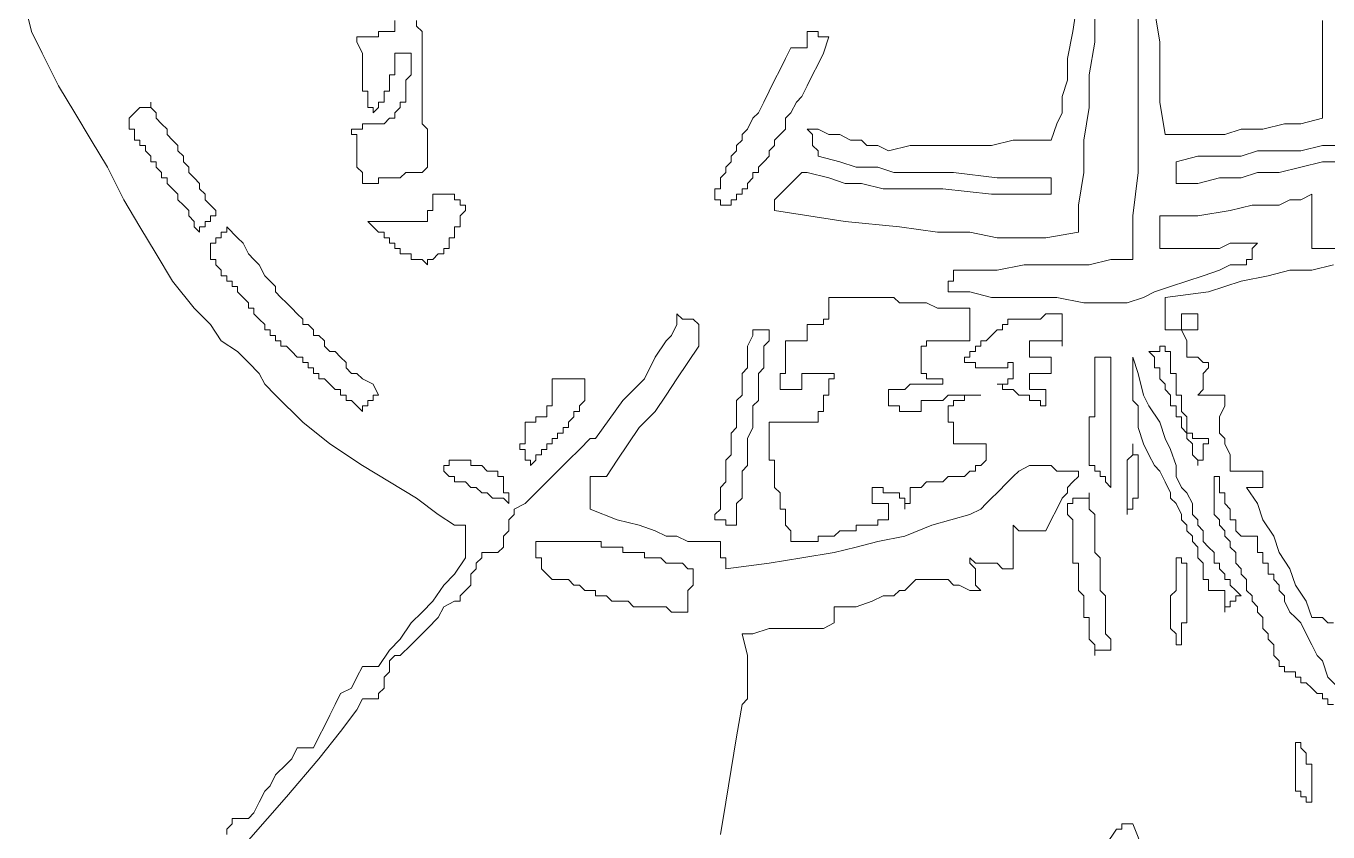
# Model space of a CAD drawing. Header units: millimetres. Extents: x 351279 to 387190, y -1289537 to -1277077.
# Drawn here: x 384751.4 to 384831.3, y -1285812.7 to -1285763.3 of the extents above; entities that cross this region are included whole.
import ezdxf

# ---------------------------------------------------------------- set-up
doc = ezdxf.new("R2010")
doc.units = ezdxf.units.MM
doc.header["$LTSCALE"] = 20
doc.layers.add('细实线', color=97, linetype='Continuous', lineweight=13)

# ---------------------------------------------------------------- blocks, each defined once
blk = doc.blocks.new('A$C263D1E79')
at = {"color": 5}
for points in [[(4.6905, 10.4123), (4.7238, 10.4123), (4.757, 10.4455), (4.7903, 10.4455), (4.8236, 10.4455), (4.8568, 10.5453), (4.9234, 10.6451), (4.9566, 10.7449), (5.0232, 10.8447), (5.0564, 10.9445), (5.123, 11.0443), (5.1562, 11.1441), (5.2228, 11.2439), (5.1895, 11.2439), (5.1562, 11.2439), (5.123, 11.2439), (5.123, 11.2772), (5.123, 11.3104), (5.123, 11.3437), (5.1562, 11.3437), (5.1895, 11.3437), (5.2228, 11.3437), (5.256, 11.3437), (5.2893, 11.3437), (5.3226, 11.3437), (5.3226, 11.4435), (5.3558, 11.51), (5.3558, 11.5433), (5.3891, 11.5766), (5.3891, 11.6431), (5.3891, 11.6764), (5.3558, 11.7429), (5.3558, 11.8094), (5.3891, 11.8094), (5.4224, 11.8094), (5.4556, 11.8094), (5.4889, 11.8094), (5.5222, 11.8094), (5.4889, 11.8427), (5.4889, 11.876), (5.4889, 11.9092), (5.4889, 11.9425), (5.4556, 11.9758), (5.4556, 12.009), (5.4889, 12.009), (5.5222, 12.0423), (5.5554, 12.0423), (5.5887, 12.0423), (5.5887, 12.0756), (5.5887, 12.1088), (5.5887, 12.1421), (5.6219, 12.2086), (5.5887, 12.2086), (5.5554, 12.2086), (5.5222, 12.2086), (5.5222, 12.2419), (5.5222, 12.2751), (5.5222, 12.3084), (5.5554, 12.3084), (5.5887, 12.3084), (5.6219, 12.3084), (5.6219, 12.2751), (5.6219, 12.2419), (5.6219, 12.2086), (5.6552, 12.2086), (5.6885, 12.2086), (5.7217, 12.2086), (5.7217, 12.2419), (5.7217, 12.2751), (5.7217, 12.3084), (5.7217, 12.3417), (5.7217, 12.3749), (5.7217, 12.4082), (5.4556, 12.4415), (5.256, 12.508), (5.0897, 12.5413), (4.9566, 12.5745), (4.8236, 12.5745), (4.6905, 12.6078)], [(4.6572, 12.7076), (4.8236, 12.7076), (4.8236, 12.7409), (4.8236, 12.7741), (4.8236, 12.8074), (4.8236, 12.8739), (4.8236, 12.9072), (4.8236, 12.9405), (4.8236, 13.007), (4.8236, 13.0403), (4.8901, 13.007), (4.9566, 13.007), (5.0232, 12.9737), (5.0897, 12.9737), (5.1895, 12.9737), (5.3226, 12.9405), (5.5222, 12.9072), (5.755, 12.9072), (5.755, 12.8739), (5.755, 12.8407), (5.755, 12.8074), (5.755, 12.7741), (5.755, 12.7409), (5.755, 12.7076), (5.6885, 12.7076), (5.6219, 12.7076), (5.5554, 12.7076), (5.4556, 12.7076), (5.3891, 12.7076), (5.3226, 12.7409), (5.256, 12.7409), (5.1562, 12.7409), (5.1895, 12.7076), (5.1895, 12.6743), (5.1895, 12.6411), (5.2228, 12.6411), (5.2228, 12.6078), (5.3226, 12.6078), (5.3891, 12.5745), (5.4889, 12.5413), (5.5887, 12.508), (5.6885, 12.4747), (5.7883, 12.4415), (5.8548, 12.4082), (5.9546, 12.3749), (6.0877, 12.3749), (6.2207, 12.3749), (6.3871, 12.4082), (6.5201, 12.4082), (6.6532, 12.4082), (6.7863, 12.4082), (6.9193, 12.4415), (7.0524, 12.4415), (7.0524, 12.4747), (7.0524, 12.508), (7.0191, 12.508), (7.0191, 12.5413), (7.0191, 12.5745), (6.8861, 12.5745), (6.753, 12.5745), (6.5867, 12.6078), (6.4536, 12.6078), (6.3205, 12.6078), (6.1875, 12.6078), (6.0544, 12.6411), (5.9213, 12.6411), (5.9213, 12.9072), (5.8881, 13.1733), (5.8881, 13.4395), (5.8881, 13.7056), (5.8881, 13.9384), (5.8881, 14.2046)], [(6.1542, 14.138), (6.1542, 13.9717), (6.1875, 13.7721), (6.1875, 13.5725), (6.2207, 13.3729), (6.2207, 13.1733), (6.254, 12.9737), (6.254, 12.8074), (6.4536, 12.7741), (6.5867, 12.7741), (6.753, 12.7741), (6.9193, 12.8074), (7.1189, 12.8074), (7.3518, 12.8407), (7.6844, 12.8739), (8.1169, 12.9405), (8.1169, 12.9737), (8.1169, 13.007), (8.0836, 13.0403), (8.0504, 13.0735), (8.0171, 13.1068), (7.9838, 13.1401), (7.9506, 13.1733), (7.9173, 13.1733), (7.7842, 13.1401), (7.6844, 13.1068), (7.5846, 13.1068), (7.4516, 13.0735), (7.2852, 13.0735), (7.0857, 13.0735), (6.7863, 13.0403), (6.4203, 13.0403), (6.4203, 13.0735), (6.4203, 13.1068), (6.4203, 13.1401), (6.753, 13.1401), (7.0191, 13.1733), (7.2187, 13.1733), (7.385, 13.1733), (7.4848, 13.2066), (7.6179, 13.2066), (7.7177, 13.2399), (7.8508, 13.2731), (7.8508, 13.3064), (7.884, 13.3397), (7.884, 13.3729), (7.884, 13.4062), (7.9173, 13.4395), (7.8508, 13.4395), (7.7842, 13.4062), (7.7177, 13.4062), (7.6512, 13.3729), (7.5846, 13.3729), (7.5514, 13.3397), (7.4848, 13.3397), (7.4183, 13.3064), (7.2852, 13.3397), (7.1522, 13.3397), (7.0524, 13.3397), (6.9193, 13.3397), (6.7863, 13.3397), (6.6532, 13.3729), (6.5534, 13.3729), (6.4203, 13.3729), (6.3871, 13.4727), (6.3538, 13.5393), (6.3538, 13.6391), (6.3205, 13.7389), (6.3205, 13.8719), (6.2873, 14.0382), (6.254, 14.2711)], [(5.7883, 14.1713), (5.755, 13.9717), (5.755, 13.8054), (5.755, 13.6058), (5.7217, 13.4062), (5.6219, 13.4062), (5.4889, 13.4062), (5.3558, 13.4062), (5.256, 13.4395), (5.123, 13.4395), (4.9899, 13.4727), (4.8901, 13.4727), (4.757, 13.506), (4.757, 13.7056), (4.757, 13.9052), (4.757, 14.1048)], [(4.624, 13.3397), (4.757, 13.3397), (4.8901, 13.3064), (5.0232, 13.3064), (5.1562, 13.3064), (5.256, 13.2731), (5.3891, 13.2731), (5.5222, 13.2731), (5.6552, 13.2399), (5.6552, 13.2066), (5.6552, 13.1733), (5.6552, 13.1401), (5.6552, 13.1068), (5.5222, 13.1068), (5.3891, 13.1401), (5.256, 13.1401), (5.1562, 13.1733), (5.0232, 13.1733), (4.8901, 13.2066), (4.757, 13.2399), (4.624, 13.2399)], [(12.7076, 14.1713), (12.6743, 14.0382), (12.6078, 13.9052), (12.508, 13.7056), (12.4082, 13.5393), (12.3084, 13.3729), (12.2086, 13.2066), (12.1088, 13.007), (12.009, 12.8407), (11.9092, 12.6743), (11.8094, 12.508), (11.6764, 12.3417), (11.5766, 12.2419), (11.51, 12.1421), (11.4102, 12.0756), (11.3437, 12.009), (11.2772, 11.9425), (11.2439, 11.876), (11.1774, 11.8094), (11.011, 11.6431), (10.8447, 11.51), (10.6451, 11.377), (10.4788, 11.2772), (10.3125, 11.1774), (10.1794, 11.0776), (10.0796, 11.011), (10.0131, 11.011), (10.0131, 10.9778), (10.0131, 10.9445), (10.0131, 10.9112), (10.0131, 10.878), (10.0131, 10.8447), (10.0131, 10.8114), (10.0796, 10.7116), (10.1461, 10.6451), (10.2127, 10.5453), (10.2792, 10.4788), (10.3457, 10.4123), (10.4123, 10.3125), (10.4788, 10.2459), (10.5453, 10.1461), (10.5786, 10.1461), (10.6118, 10.1461), (10.6451, 10.1461), (10.6784, 10.0796), (10.7116, 10.0131), (10.7782, 9.9798), (10.8114, 9.9133), (10.8447, 9.8467), (10.878, 9.7802), (10.9112, 9.7137), (10.9445, 9.6471), (10.9778, 9.6471), (11.011, 9.6471), (11.0443, 9.6471), (11.0776, 9.5806), (11.1108, 9.5473), (11.1774, 9.4808), (11.2106, 9.4143), (11.2439, 9.381), (11.2772, 9.3145), (11.3104, 9.2479), (11.3437, 9.2147), (11.377, 9.2147), (11.4102, 9.2147), (11.4435, 9.2147), (11.4435, 9.1814), (11.4768, 9.1481), (11.4768, 9.1149)], [(11.3437, 9.0816), (11.1108, 9.3477), (10.9112, 9.5806), (10.7782, 9.7469), (10.6784, 9.88), (10.6451, 9.9465), (10.6118, 9.9465), (10.5786, 9.9465), (10.5453, 9.9465), (10.5453, 9.9798), (10.512, 10.0131), (10.512, 10.0463), (10.512, 10.0796), (10.4788, 10.1129), (10.4788, 10.1461), (10.4788, 10.1794), (10.4455, 10.2127), (10.4123, 10.2127), (10.3457, 10.2792), (10.2792, 10.3457), (10.2459, 10.379), (10.1794, 10.4455), (10.1461, 10.512), (10.0796, 10.5453), (10.0463, 10.5453), (10.0463, 10.5786), (10.0131, 10.6118), (9.9798, 10.6451), (9.9798, 10.7116), (9.9465, 10.7449), (9.9465, 10.7782), (9.9133, 10.8114), (9.9133, 10.8447), (9.88, 10.8447), (9.8467, 10.8447), (9.8135, 10.8447), (9.7802, 10.878), (9.7802, 10.9112), (9.7802, 10.9445), (9.7469, 10.9778), (9.7469, 11.011), (9.7469, 11.0443), (9.7137, 11.0776), (9.7137, 11.1108), (9.6471, 11.1441), (9.5806, 11.2106), (9.5141, 11.2772), (9.4475, 11.3437), (9.381, 11.4102), (9.3145, 11.4768), (9.2479, 11.5433), (9.2147, 11.5433), (9.0483, 11.7762), (8.9153, 11.9092), (8.8487, 12.0423), (8.7822, 12.1421), (8.749, 12.1753), (8.7157, 12.2419), (8.7157, 12.2751), (8.7157, 12.3084), (8.6824, 12.2751), (8.6492, 12.2751), (8.6159, 12.2751), (8.5826, 12.2419), (8.5826, 12.2086), (8.5826, 12.1753), (8.5826, 12.1421), (8.5826, 12.1088), (8.6492, 12.009), (8.7157, 11.9092), (8.7822, 11.8094), (8.8487, 11.7096), (8.9485, 11.6098), (9.0151, 11.51), (9.0816, 11.4102), (9.1481, 11.3104), (9.1814, 11.3104), (9.2147, 11.3104), (9.2479, 11.3104), (9.2479, 11.2772), (9.2479, 11.2439), (9.2479, 11.2106), (9.2479, 11.1774), (9.2479, 11.1441), (9.2479, 11.1108), (9.0816, 11.0443), (8.9485, 11.011), (8.8487, 10.9778), (8.7822, 10.9445), (8.7157, 10.9445), (8.6492, 10.9112), (8.5494, 10.9112), (8.4496, 10.9112), (8.4496, 10.878), (8.4496, 10.8447), (8.4496, 10.8114), (8.4163, 10.8114), (8.4163, 10.7782), (8.4163, 10.7449), (8.1502, 10.7782), (7.9506, 10.8114), (7.751, 10.8447), (7.6179, 10.878), (7.4848, 10.9112), (7.3185, 10.9445), (7.1522, 11.011), (6.9193, 11.0776), (6.8528, 11.1108), (6.8195, 11.1441), (6.7863, 11.1774), (6.753, 11.2106), (6.6865, 11.2772), (6.6532, 11.3104), (6.6199, 11.3437), (6.5534, 11.377), (6.5201, 11.377), (6.4869, 11.377), (6.4536, 11.377), (6.4203, 11.377), (6.3871, 11.3437), (6.3205, 11.3437), (6.2873, 11.3437), (6.254, 11.3437), (6.254, 11.3104), (6.2873, 11.2772), (6.3205, 11.2439), (6.3205, 11.2106), (6.3538, 11.1774), (6.3871, 11.1108), (6.4203, 11.0443), (6.4536, 10.9778), (6.4869, 10.9778), (6.5201, 10.9778), (6.5534, 10.9778), (6.5867, 10.9778), (6.6199, 10.9778), (6.6532, 11.011), (6.6532, 10.9778), (6.6532, 10.9445), (6.6532, 10.9112), (6.6532, 10.878), (6.6532, 10.8447), (6.6532, 10.8114), (6.6532, 10.7782), (6.6532, 10.7449), (6.6865, 10.7449), (6.7197, 10.7449), (6.753, 10.7782), (6.7863, 10.7782), (6.8195, 10.7782), (6.8528, 10.7782), (6.8861, 10.7782), (6.9193, 10.8114), (6.9193, 10.7782), (6.8861, 10.7449), (6.8861, 10.7116), (6.8861, 10.6784), (6.8861, 10.6451), (6.8528, 10.6118), (6.9193, 10.6118), (6.9859, 10.6451), (7.0191, 10.6451), (7.0524, 10.6784), (7.0857, 10.6784), (7.1522, 10.6784), (7.1854, 10.6784), (7.252, 10.6784), (7.2852, 10.6451), (7.3185, 10.6118), (7.3518, 10.6118), (7.385, 10.5786), (7.4516, 10.5786), (7.5181, 10.5453), (7.6179, 10.512), (7.751, 10.512), (7.751, 10.4788), (7.751, 10.4455), (7.751, 10.4123), (7.8175, 10.379), (7.884, 10.379), (7.9506, 10.379), (8.0171, 10.379), (8.0836, 10.379), (8.1502, 10.379), (8.25, 10.3457), (8.3165, 10.3457), (8.2832, 10.2127), (8.2832, 10.1129), (8.2832, 10.0463), (8.2832, 9.9798), (8.2832, 9.9465), (8.3165, 9.9133), (8.3498, 9.7137), (8.383, 9.5141), (8.4163, 9.3145), (8.4496, 9.1149)], [(6.0877, 9.0483), (6.0211, 9.1481), (5.9879, 9.1481), (5.9879, 9.1814), (5.9546, 9.1814), (5.9213, 9.1814), (5.7217, 8.6824)], [(10.5453, 13.1068), (10.5453, 13.1401), (10.512, 13.1401), (10.4788, 13.1401), (10.4455, 13.1401), (10.4123, 13.1401), (10.379, 13.1733), (10.3457, 13.1733), (10.3125, 13.1733), (10.2792, 13.1733), (10.2459, 13.2066), (10.2459, 13.2399), (10.2459, 13.2731), (10.2459, 13.3064), (10.2459, 13.3397), (10.2459, 13.3729), (10.2459, 13.4062), (10.2459, 13.4395), (10.2792, 13.4727), (10.2792, 13.506), (10.2792, 13.5393), (10.2792, 13.5725), (10.2792, 13.6058), (10.2792, 13.6391), (10.2792, 13.6723), (10.2792, 13.7056), (10.2792, 13.7389), (10.2792, 13.7721), (10.2792, 13.8054), (10.2792, 13.8386), (10.2792, 13.8719), (10.2792, 13.9052), (10.2792, 13.9384), (10.2792, 13.9717), (10.2792, 14.005), (10.2792, 14.0382), (10.3125, 14.0715), (10.3125, 14.1048)], [(10.4455, 14.1048), (10.4455, 14.0715), (10.4455, 14.0382), (10.4788, 14.0382), (10.512, 14.0382), (10.5453, 14.0382), (10.5453, 14.005), (10.5786, 14.005), (10.6118, 14.005), (10.6451, 14.005), (10.6784, 14.005), (10.6784, 13.9717), (10.6451, 13.9052), (10.6451, 13.8719), (10.6451, 13.8386), (10.6451, 13.8054), (10.6451, 13.7721), (10.6451, 13.7389), (10.6451, 13.7056), (10.6451, 13.6723), (10.6118, 13.6723), (10.6118, 13.6391), (10.6118, 13.6058), (10.6118, 13.5725), (10.5786, 13.5725), (10.5786, 13.5393), (10.5453, 13.5725), (10.5453, 13.6058), (10.512, 13.6058), (10.512, 13.6391), (10.512, 13.6723), (10.4788, 13.6723), (10.4788, 13.7056), (10.4788, 13.7389), (10.4788, 13.7721), (10.4455, 13.7721), (10.4455, 13.8054), (10.4455, 13.8386), (10.4455, 13.8719), (10.4455, 13.9052), (10.4123, 13.9052), (10.379, 13.9052), (10.3457, 13.9052), (10.3457, 13.8719), (10.3457, 13.8386), (10.3457, 13.8054), (10.3457, 13.7721), (10.379, 13.7389), (10.379, 13.7056), (10.379, 13.6723), (10.379, 13.6391), (10.379, 13.6058), (10.4123, 13.6058), (10.4123, 13.5725), (10.4455, 13.5393), (10.4455, 13.506), (10.4788, 13.506), (10.512, 13.4727), (10.5453, 13.4727), (10.5786, 13.4727), (10.6118, 13.4727), (10.6451, 13.4727), (10.6451, 13.4395), (10.6784, 13.4395), (10.7116, 13.4395), (10.7116, 13.4062), (10.6784, 13.4062), (10.6784, 13.3729), (10.6784, 13.3397), (10.6784, 13.3064), (10.6784, 13.2731), (10.6784, 13.2399), (10.6784, 13.2066), (10.6451, 13.1733), (10.6451, 13.1401), (10.6451, 13.1068), (10.6118, 13.1068), (10.5786, 13.1068), (10.5453, 13.1068), (10.5453, 13.1068)], [(8.4163, 12.9737), (8.383, 12.9737), (8.383, 13.007), (8.3498, 13.007), (8.3498, 13.0403), (8.3165, 13.0403), (8.3165, 13.0735), (8.2832, 13.0735), (8.2832, 13.1068), (8.25, 13.1401), (8.25, 13.1733), (8.2167, 13.1733), (8.2167, 13.2066), (8.1834, 13.2399), (8.1502, 13.2731), (8.1502, 13.3064), (8.1169, 13.3397), (8.1169, 13.3729), (8.0836, 13.4062), (8.0504, 13.4395), (8.0504, 13.506), (8.0171, 13.5393), (7.9838, 13.6058), (7.9506, 13.6391), (7.9173, 13.7056), (7.884, 13.7721), (7.8508, 13.8386), (7.8175, 13.9052), (7.7842, 14.005), (7.8175, 14.005), (7.8508, 14.005), (7.8508, 14.0382), (7.884, 14.0382), (7.9173, 14.0382), (7.9173, 14.005), (7.9173, 13.9717), (7.9173, 13.9384), (7.9506, 13.9384), (7.9838, 13.9384), (8.0171, 13.9384), (8.0504, 13.8719), (8.0836, 13.8054), (8.1169, 13.7389), (8.1502, 13.6723), (8.1834, 13.6058), (8.2167, 13.5393), (8.25, 13.506), (8.2832, 13.4395), (8.3165, 13.4062), (8.3165, 13.3729), (8.3498, 13.3397), (8.3498, 13.3064), (8.383, 13.2731), (8.383, 13.2399), (8.4163, 13.2066), (8.4163, 13.1733), (8.4496, 13.1401), (8.4496, 13.1068), (8.4496, 13.0735), (8.4828, 13.0735), (8.4828, 13.0403), (8.4828, 13.007), (8.4496, 13.007), (8.4496, 12.9737), (8.4163, 12.9737), (8.4163, 12.9737)], [(11.6431, 12.8074), (11.6431, 12.8407), (11.6098, 12.8407), (11.6098, 12.8739), (11.5766, 12.8739), (11.5766, 12.9072), (11.5433, 12.9072), (11.5433, 12.9405), (11.5766, 12.9737), (11.6098, 13.007), (11.6098, 13.0403), (11.6431, 13.0735), (11.6431, 13.1068), (11.6764, 13.1401), (11.7096, 13.1733), (11.7096, 13.2066), (11.7429, 13.2399), (11.7429, 13.2731), (11.7762, 13.3064), (11.7762, 13.3397), (11.8094, 13.3729), (11.8427, 13.4062), (11.8427, 13.4395), (11.876, 13.4727), (11.9092, 13.506), (11.9092, 13.5393), (11.9425, 13.5725), (11.9425, 13.6058), (11.9425, 13.5725), (11.9758, 13.5725), (12.009, 13.5725), (12.0423, 13.5393), (12.0755, 13.506), (12.0755, 13.4727), (12.0755, 13.4395), (12.0423, 13.4395), (12.0423, 13.4062), (12.0423, 13.3729), (12.009, 13.3729), (12.009, 13.3397), (11.9758, 13.3397), (11.9758, 13.3064), (11.9425, 13.2731), (11.9425, 13.2399), (11.9092, 13.2399), (11.9092, 13.2066), (11.876, 13.1733), (11.876, 13.1401), (11.8427, 13.1401), (11.8427, 13.1068), (11.8094, 13.0735), (11.7762, 13.0403), (11.7762, 13.007), (11.7429, 12.9737), (11.7096, 12.9405), (11.7096, 12.9072), (11.6764, 12.8739), (11.6764, 12.8407), (11.6431, 12.8074), (11.6431, 12.8074)], [(10.2459, 12.6078), (10.2459, 12.6411), (10.2127, 12.6411), (10.1794, 12.6743), (10.1461, 12.6743), (10.1461, 12.7076), (10.1129, 12.7076), (10.1129, 12.7409), (10.1129, 12.7741), (10.0796, 12.7741), (10.0796, 12.8074), (10.0796, 12.8407), (10.0463, 12.8407), (10.0463, 12.8739), (10.0463, 12.9072), (10.0131, 12.9405), (10.0131, 12.9737), (10.0463, 12.9737), (10.0463, 13.007), (10.0796, 13.007), (10.0796, 13.0403), (10.1129, 13.0403), (10.1461, 13.0403), (10.1794, 13.0403), (10.2127, 13.0403), (10.2127, 13.007), (10.2127, 12.9737), (10.2127, 12.9405), (10.2459, 12.9405), (10.2459, 12.9072), (10.2459, 12.8739), (10.2792, 12.8739), (10.3125, 12.8739), (10.3457, 12.8739), (10.379, 12.8739), (10.4123, 12.8739), (10.4455, 12.8739), (10.4788, 12.8739), (10.512, 12.8739), (10.5453, 12.8739), (10.5786, 12.8739), (10.6118, 12.8739), (10.5786, 12.8407), (10.5453, 12.8074), (10.512, 12.8074), (10.512, 12.7741), (10.4788, 12.7741), (10.4788, 12.7409), (10.4455, 12.7409), (10.4455, 12.7076), (10.4123, 12.7076), (10.4123, 12.6743), (10.379, 12.6743), (10.3457, 12.6743), (10.3457, 12.6411), (10.3125, 12.6411), (10.2792, 12.6411), (10.2459, 12.6078), (10.2459, 12.6078)], [(10.6451, 11.7096), (10.6451, 11.7429), (10.6118, 11.7429), (10.6118, 11.7762), (10.5786, 11.7762), (10.5786, 11.8094), (10.5453, 11.8094), (10.5786, 11.876), (10.6451, 11.9092), (10.6784, 11.9425), (10.7116, 11.9425), (10.7449, 11.9758), (10.7449, 12.009), (10.7782, 12.0423), (10.8114, 12.0756), (10.8447, 12.0756), (10.878, 12.1088), (10.878, 12.1421), (10.9112, 12.1753), (10.9445, 12.1753), (10.9445, 12.2086), (10.9778, 12.2419), (11.011, 12.2419), (11.011, 12.2751), (11.0443, 12.3084), (11.0776, 12.3417), (11.1108, 12.3749), (11.1441, 12.4082), (11.1774, 12.4415), (11.1774, 12.4747), (11.2106, 12.508), (11.2439, 12.5413), (11.2772, 12.6078), (11.3104, 12.6411), (11.3437, 12.6743), (11.377, 12.7409), (11.4102, 12.7741), (11.4768, 12.8407), (11.4768, 12.8074), (11.51, 12.8074), (11.51, 12.7741), (11.5433, 12.7741), (11.5433, 12.7409), (11.5766, 12.7409), (11.5766, 12.7076), (11.5766, 12.6743), (11.5766, 12.6411), (11.5433, 12.6411), (11.5433, 12.6078), (11.51, 12.5745), (11.51, 12.5413), (11.4768, 12.5413), (11.4768, 12.508), (11.4435, 12.508), (11.4435, 12.4747), (11.4102, 12.4747), (11.4102, 12.4415), (11.377, 12.4082), (11.3437, 12.3749), (11.3437, 12.3417), (11.3104, 12.3417), (11.3104, 12.3084), (11.2772, 12.2751), (11.2439, 12.2419), (11.2439, 12.2086), (11.2106, 12.2086), (11.2106, 12.1753), (11.1774, 12.1753), (11.1774, 12.1421), (11.1441, 12.1421), (11.1441, 12.1088), (11.1108, 12.1088), (11.0776, 12.0756), (11.0443, 12.0423), (11.011, 12.0423), (11.011, 12.009), (10.9778, 12.009), (10.9778, 11.9758), (10.9445, 11.9758), (10.9445, 11.9425), (10.9112, 11.9425), (10.9112, 11.9092), (10.878, 11.9092), (10.8447, 11.876), (10.8114, 11.8427), (10.7782, 11.8427), (10.7782, 11.8094), (10.7449, 11.8094), (10.7449, 11.7762), (10.7116, 11.7762), (10.6784, 11.7429), (10.6451, 11.7096), (10.6451, 11.7096)], [(7.8508, 10.9112), (7.8508, 10.9445), (7.8175, 10.9445), (7.7842, 10.9445), (7.751, 10.9445), (7.7177, 10.9778), (7.6844, 10.9778), (7.6512, 10.9778), (7.6179, 10.9778), (7.6179, 11.011), (7.5846, 11.011), (7.5514, 11.011), (7.5181, 11.011), (7.4848, 11.011), (7.4848, 11.0443), (7.4516, 11.0443), (7.4183, 11.0443), (7.4183, 11.0776), (7.4183, 11.1108), (7.4183, 11.1441), (7.4516, 11.1441), (7.4848, 11.1441), (7.5181, 11.1441), (7.5181, 11.1774), (7.5181, 11.2106), (7.5181, 11.2439), (7.4848, 11.2439), (7.4516, 11.2439), (7.4516, 11.2106), (7.4183, 11.2106), (7.385, 11.2106), (7.3518, 11.2106), (7.3518, 11.1774), (7.3185, 11.1774), (7.3185, 11.1441), (7.3185, 11.1108), (7.3185, 11.1441), (7.2852, 11.1441), (7.2852, 11.1774), (7.2852, 11.2106), (7.2852, 11.2439), (7.252, 11.2439), (7.2187, 11.2439), (7.1854, 11.2772), (7.1522, 11.2772), (7.1189, 11.2772), (7.0857, 11.2772), (7.0524, 11.3104), (7.0191, 11.3104), (6.9859, 11.3104), (6.9526, 11.3104), (6.9193, 11.3437), (6.8861, 11.3437), (6.8861, 11.377), (6.8528, 11.377), (6.8195, 11.4102), (6.8195, 11.4435), (6.8195, 11.4768), (6.8195, 11.51), (6.8528, 11.51), (6.8861, 11.51), (6.9193, 11.51), (6.9526, 11.51), (6.9859, 11.51), (7.0191, 11.51), (7.0191, 11.5433), (7.0191, 11.5766), (7.0191, 11.6098), (7.0191, 11.6431), (7.0524, 11.6431), (7.0524, 11.6764), (7.0524, 11.7096), (7.0524, 11.7429), (7.0191, 11.7429), (7.0191, 11.7762), (6.9859, 11.7762), (6.9526, 11.7762), (6.9526, 11.8094), (6.9193, 11.8094), (6.8861, 11.8094), (6.8528, 11.8094), (6.8861, 11.8094), (6.9193, 11.8094), (6.9526, 11.8094), (6.9859, 11.8094), (7.0191, 11.8094), (7.0524, 11.8094), (7.0857, 11.7762), (7.1189, 11.7762), (7.1522, 11.7762), (7.1854, 11.7762), (7.2187, 11.7762), (7.2187, 11.7429), (7.2187, 11.7096), (7.252, 11.7096), (7.2852, 11.7096), (7.3185, 11.7096), (7.3518, 11.7096), (7.3518, 11.7429), (7.385, 11.7429), (7.4183, 11.7429), (7.4183, 11.7762), (7.4183, 11.8094), (7.4183, 11.8427), (7.385, 11.8427), (7.3518, 11.8427), (7.3185, 11.8427), (7.2852, 11.876), (7.252, 11.876), (7.2187, 11.876), (7.1854, 11.876), (7.1522, 11.876), (7.1189, 11.876), (7.0857, 11.876), (7.0857, 11.9092), (7.1189, 11.9092), (7.1522, 11.9092), (7.1854, 11.9092), (7.1854, 11.9425), (7.2187, 11.9425), (7.2187, 11.9758), (7.2187, 12.009), (7.2187, 12.0423), (7.2187, 12.0756), (7.2187, 12.1088), (7.1854, 12.1088), (7.1854, 12.1421), (7.1522, 12.1421), (7.1189, 12.1421), (7.0857, 12.1421), (7.0524, 12.1421), (7.0191, 12.1421), (6.9859, 12.1421), (6.9526, 12.1421), (6.9193, 12.1421), (6.9193, 12.1753), (6.9193, 12.2086), (6.9193, 12.2419), (6.9193, 12.2751), (6.9193, 12.3084), (6.9193, 12.3417), (6.9859, 12.3417), (7.0191, 12.3417), (7.0857, 12.3417), (7.1189, 12.3417), (7.1854, 12.3749), (7.2187, 12.3749), (7.252, 12.3749), (7.2852, 12.3749), (7.3185, 12.3749), (7.3518, 12.3749), (7.385, 12.4082), (7.4183, 12.4082), (7.4516, 12.4082), (7.4848, 12.4082), (7.5181, 12.4082), (7.5514, 12.4082), (7.5846, 12.4082), (7.6179, 12.4082), (7.6512, 12.4082), (7.6844, 12.4082), (7.7177, 12.4082), (7.751, 12.4082), (7.7842, 12.4082), (7.7842, 12.3749), (7.7842, 12.3417), (7.7842, 12.3084), (7.7842, 12.2751), (7.8175, 12.2751), (7.8175, 12.2419), (7.8508, 12.2419), (7.884, 12.2419), (7.9173, 12.2419), (7.9173, 12.2086), (7.9173, 12.1753), (7.9173, 12.1421), (7.9506, 12.1421), (7.9838, 12.1421), (8.0171, 12.1421), (8.0504, 12.1421), (8.0504, 12.1088), (8.0504, 12.0756), (8.0504, 12.0423), (8.0504, 12.009), (8.0504, 11.9758), (8.0504, 11.9425), (8.0836, 11.9425), (8.0836, 11.9092), (8.0836, 11.876), (8.0836, 11.8427), (8.0504, 11.8427), (8.0171, 11.8427), (7.9838, 11.8427), (7.9506, 11.8427), (7.9506, 11.876), (7.9506, 11.9092), (7.9506, 11.9425), (7.9173, 11.9425), (7.884, 11.9425), (7.8508, 11.9425), (7.8175, 11.9425), (7.7842, 11.9425), (7.751, 11.9425), (7.751, 11.9092), (7.7842, 11.9092), (7.7842, 11.876), (7.7842, 11.8427), (7.7842, 11.8094), (7.8175, 11.8094), (7.8175, 11.7762), (7.8175, 11.7429), (7.8175, 11.7096), (7.8508, 11.7096), (7.8508, 11.6764), (7.8508, 11.6431), (7.884, 11.6431), (7.9173, 11.6431), (7.9506, 11.6431), (7.9838, 11.6431), (8.0171, 11.6431), (8.0504, 11.6431), (8.0836, 11.6431), (8.1169, 11.6431), (8.1502, 11.6431), (8.1502, 11.6098), (8.1502, 11.5766), (8.1502, 11.5433), (8.1502, 11.51), (8.1502, 11.4768), (8.1502, 11.4435), (8.1502, 11.4102), (8.1169, 11.4102), (8.1169, 11.377), (8.1169, 11.3437), (8.1169, 11.3104), (8.1169, 11.2772), (8.1169, 11.2439), (8.0836, 11.2106), (8.0836, 11.1774), (8.0836, 11.1441), (8.0836, 11.1108), (8.0504, 11.1108), (8.0504, 11.0776), (8.0504, 11.0443), (8.0504, 11.011), (8.0171, 10.9778), (8.0171, 10.9112), (7.9838, 10.9112), (7.9506, 10.9112), (7.9173, 10.9112), (7.884, 10.9112), (7.8508, 10.9112), (7.8508, 10.9112)], [(6.4536, 11.7429), (6.4536, 11.7762), (6.4536, 11.8094), (6.4536, 11.8427), (6.4869, 11.8427), (6.5201, 11.8427), (6.5534, 11.8427), (6.5534, 11.876), (6.5534, 11.9092), (6.5534, 11.9425), (6.5201, 11.9425), (6.4869, 11.9425), (6.4536, 11.9425), (6.4203, 11.9425), (6.4203, 11.9758), (6.4203, 12.009), (6.4203, 12.0423), (6.4536, 12.0423), (6.4869, 12.0423), (6.5201, 12.0423), (6.5534, 12.0423), (6.5534, 12.0756), (6.5534, 12.1088), (6.5534, 12.1421), (6.5201, 12.1421), (6.4869, 12.1421), (6.4536, 12.1421), (6.4203, 12.1421), (6.3871, 12.1421), (6.3538, 12.1421), (6.3538, 12.1088), (6.3538, 12.1421), (6.3538, 12.1753), (6.3538, 12.2086), (6.3538, 12.2419), (6.3538, 12.2751), (6.3538, 12.3084), (6.3871, 12.3084), (6.4203, 12.3084), (6.4536, 12.3084), (6.4869, 12.2751), (6.5201, 12.2751), (6.5534, 12.2751), (6.5867, 12.2751), (6.6199, 12.2751), (6.6532, 12.2751), (6.6865, 12.2751), (6.6865, 12.2419), (6.7197, 12.2419), (6.7197, 12.2086), (6.753, 12.2086), (6.7863, 12.1753), (6.8195, 12.1421), (6.8528, 12.1421), (6.8528, 12.1088), (6.8861, 12.1088), (6.8861, 12.0756), (6.9193, 12.0756), (6.9193, 12.0423), (6.9526, 12.0423), (6.9526, 12.009), (6.9193, 12.009), (6.8861, 12.009), (6.8861, 11.9758), (6.8528, 11.9758), (6.8195, 11.9758), (6.7863, 11.9758), (6.753, 11.9758), (6.7197, 11.9758), (6.6865, 11.9758), (6.6865, 12.009), (6.6532, 12.009), (6.6532, 11.9758), (6.6532, 11.9425), (6.6532, 11.9092), (6.6865, 11.9092), (6.6865, 11.876), (6.7197, 11.876), (6.753, 11.876), (6.7197, 11.876), (6.7197, 11.8427), (6.6865, 11.8427), (6.6532, 11.8427), (6.6199, 11.8094), (6.5867, 11.8094), (6.5534, 11.8094), (6.5534, 11.7762), (6.5201, 11.7762), (6.4869, 11.7762), (6.4869, 11.7429), (6.4536, 11.7429), (6.4536, 11.7429)], [(8.3498, 11.011), (8.3498, 11.0443), (8.3498, 11.0776), (8.3498, 11.1108), (8.3498, 11.1441), (8.3165, 11.1774), (8.3165, 11.2106), (8.3165, 11.2439), (8.3165, 11.3104), (8.3165, 11.3437), (8.2832, 11.377), (8.2832, 11.4102), (8.2832, 11.4435), (8.2832, 11.4768), (8.2832, 11.51), (8.2832, 11.5433), (8.25, 11.6098), (8.25, 11.6431), (8.25, 11.6764), (8.25, 11.7096), (8.25, 11.7429), (8.2167, 11.7762), (8.2167, 11.8094), (8.2167, 11.8427), (8.2167, 11.9092), (8.2167, 11.9425), (8.1834, 11.9758), (8.1834, 12.009), (8.1834, 12.0423), (8.1834, 12.0756), (8.1834, 12.1088), (8.1502, 12.1421), (8.1502, 12.2086), (8.1834, 12.2086), (8.2167, 12.2086), (8.25, 12.2086), (8.25, 12.1753), (8.2832, 12.1088), (8.2832, 12.0756), (8.2832, 12.0423), (8.2832, 12.009), (8.2832, 11.9758), (8.3165, 11.9425), (8.3165, 11.9092), (8.3165, 11.876), (8.3165, 11.8427), (8.3165, 11.8094), (8.3498, 11.7762), (8.3498, 11.7429), (8.3498, 11.7096), (8.3498, 11.6764), (8.3498, 11.6098), (8.383, 11.5766), (8.383, 11.5433), (8.383, 11.51), (8.383, 11.4768), (8.383, 11.4435), (8.4163, 11.4102), (8.4163, 11.377), (8.4163, 11.3437), (8.4163, 11.3104), (8.4163, 11.2772), (8.4496, 11.2439), (8.4496, 11.1774), (8.4496, 11.1441), (8.4496, 11.1108), (8.4828, 11.0776), (8.4828, 11.0443), (8.4496, 11.0443), (8.4163, 11.0443), (8.4163, 11.011), (8.383, 11.011), (8.3498, 11.011), (8.3498, 11.011)], [(5.5222, 11.377), (5.5222, 11.4102), (5.4889, 11.4102), (5.4889, 11.4435), (5.4889, 11.4768), (5.4889, 11.51), (5.4556, 11.51), (5.4556, 11.5433), (5.4889, 11.5433), (5.5222, 11.5433), (5.5554, 11.5433), (5.5554, 11.5766), (5.5887, 11.5766), (5.5887, 11.6098), (5.5887, 11.6431), (5.5887, 11.6764), (5.6219, 11.7096), (5.6219, 11.7429), (5.6219, 11.7762), (5.6219, 11.8094), (5.6552, 11.8094), (5.6552, 11.8427), (5.6552, 11.876), (5.6552, 11.9092), (5.6552, 11.9425), (5.6885, 11.9425), (5.6885, 11.9758), (5.6885, 12.009), (5.6885, 12.0423), (5.6885, 12.0756), (5.7217, 12.0756), (5.7217, 12.1088), (5.755, 12.1088), (5.755, 12.0756), (5.7883, 12.0756), (5.8215, 12.0756), (5.7883, 12.0423), (5.7883, 12.009), (5.7883, 11.9758), (5.755, 11.9758), (5.755, 11.9425), (5.755, 11.9092), (5.7217, 11.876), (5.7217, 11.8427), (5.6885, 11.8094), (5.6885, 11.7762), (5.6885, 11.7429), (5.6552, 11.7429), (5.6552, 11.7096), (5.6552, 11.6764), (5.6219, 11.6764), (5.6219, 11.6431), (5.6219, 11.6098), (5.5887, 11.5766), (5.5887, 11.5433), (5.5554, 11.51), (5.5554, 11.4768), (5.5554, 11.4435), (5.5222, 11.4102), (5.5222, 11.377), (5.5222, 11.377)], [(5.3558, 10.4788), (5.3558, 10.512), (5.3226, 10.512), (5.3226, 10.5453), (5.2893, 10.5453), (5.2893, 10.5786), (5.256, 10.5786), (5.2893, 10.6118), (5.3226, 10.6451), (5.3226, 10.6784), (5.3558, 10.6784), (5.3558, 10.7116), (5.3891, 10.7449), (5.3891, 10.7782), (5.4224, 10.7782), (5.4224, 10.8114), (5.4224, 10.8447), (5.4556, 10.878), (5.4889, 10.9112), (5.4889, 10.9778), (5.5222, 11.011), (5.5222, 11.0443), (5.5554, 11.0776), (5.5554, 11.1441), (5.5887, 11.2106), (5.6219, 11.2439), (5.6552, 11.3104), (5.6552, 11.377), (5.6885, 11.4768), (5.7217, 11.5433), (5.755, 11.6431), (5.8215, 11.7429), (5.8548, 11.8094), (5.8881, 11.9425), (5.9213, 12.0423), (5.9213, 12.009), (5.9213, 11.9758), (5.9213, 11.9425), (5.9213, 11.9092), (5.9213, 11.876), (5.9213, 11.8427), (5.9213, 11.8094), (5.9213, 11.7762), (5.8881, 11.7429), (5.8881, 11.7096), (5.8881, 11.6764), (5.8881, 11.6431), (5.8881, 11.6098), (5.8548, 11.51), (5.8215, 11.4435), (5.7883, 11.377), (5.755, 11.3437), (5.7217, 11.2772), (5.6885, 11.2106), (5.6885, 11.1774), (5.6552, 11.1441), (5.6219, 11.0776), (5.6219, 11.0443), (5.5887, 11.011), (5.5887, 10.9778), (5.5554, 10.9445), (5.5554, 10.9112), (5.5222, 10.878), (5.5222, 10.8447), (5.5222, 10.8114), (5.4889, 10.7782), (5.4889, 10.7449), (5.4889, 10.7116), (5.4889, 10.6784), (5.4556, 10.6784), (5.4556, 10.6451), (5.4556, 10.6118), (5.4224, 10.6118), (5.3891, 10.6118), (5.3558, 10.6118), (5.3558, 10.5786), (5.3558, 10.5453), (5.3558, 10.512), (5.3558, 10.4788), (5.3558, 10.4788)], [(6.0544, 11.2439), (6.0544, 11.2772), (6.0544, 11.3104), (6.0544, 11.3437), (6.0544, 11.377), (6.0544, 11.4102), (6.0544, 11.4435), (6.0544, 11.4768), (6.0544, 11.51), (6.0544, 11.5433), (6.0544, 11.5766), (6.0544, 11.6098), (6.0544, 11.6431), (6.0544, 11.6764), (6.0544, 11.7096), (6.0544, 11.7429), (6.0544, 11.7762), (6.0544, 11.8094), (6.0544, 11.8427), (6.0544, 11.876), (6.0544, 11.9092), (6.0544, 11.9425), (6.0544, 11.9758), (6.0544, 12.009), (6.0544, 12.0423), (6.0877, 12.0423), (6.1209, 12.0423), (6.1542, 12.0423), (6.1542, 12.009), (6.1542, 11.9758), (6.1542, 11.9425), (6.1542, 11.9092), (6.1542, 11.876), (6.1542, 11.8427), (6.1542, 11.8094), (6.1542, 11.7762), (6.1542, 11.7429), (6.1542, 11.7096), (6.1542, 11.6764), (6.1875, 11.6764), (6.1875, 11.6431), (6.1875, 11.6098), (6.1875, 11.5766), (6.1875, 11.5433), (6.1875, 11.51), (6.1875, 11.4768), (6.1875, 11.4435), (6.1875, 11.4102), (6.1875, 11.377), (6.1542, 11.377), (6.1542, 11.3437), (6.1209, 11.3437), (6.1209, 11.3104), (6.0877, 11.3104), (6.0877, 11.2772), (6.0544, 11.2439), (6.0544, 11.2439)], [(9.6139, 11.377), (9.5806, 11.4102), (9.5806, 11.4435), (9.5473, 11.4435), (9.5473, 11.4768), (9.5141, 11.4768), (9.5141, 11.51), (9.4808, 11.51), (9.4808, 11.5433), (9.4475, 11.5433), (9.4475, 11.5766), (9.4143, 11.5766), (9.4143, 11.6098), (9.381, 11.6098), (9.381, 11.6431), (9.3477, 11.6764), (9.3477, 11.7096), (9.3145, 11.7096), (9.3145, 11.7429), (9.2812, 11.7762), (9.2812, 11.8094), (9.2812, 11.8427), (9.2812, 11.876), (9.2812, 11.9092), (9.3145, 11.9092), (9.3477, 11.9092), (9.381, 11.9092), (9.4143, 11.9092), (9.4475, 11.9092), (9.4808, 11.9092), (9.4808, 11.876), (9.4808, 11.8427), (9.4808, 11.8094), (9.4808, 11.7762), (9.4808, 11.7429), (9.5141, 11.7429), (9.5141, 11.7096), (9.5141, 11.6764), (9.5473, 11.6764), (9.5806, 11.6764), (9.5806, 11.6431), (9.6139, 11.6431), (9.6471, 11.6431), (9.6471, 11.6098), (9.6471, 11.5766), (9.6471, 11.5433), (9.6471, 11.51), (9.6804, 11.51), (9.6804, 11.4768), (9.6471, 11.4768), (9.6471, 11.4435), (9.6471, 11.4102), (9.6139, 11.4102), (9.6139, 11.377), (9.6139, 11.377)], [(5.9546, 11.0776), (5.9546, 11.1108), (5.9213, 11.1108), (5.9213, 11.1441), (5.9213, 11.1774), (5.8881, 11.1774), (5.8881, 11.2106), (5.8881, 11.2439), (5.8881, 11.2772), (5.8881, 11.3104), (5.8881, 11.3437), (5.8881, 11.377), (5.8881, 11.4102), (5.8881, 11.4435), (5.9213, 11.4435), (5.9213, 11.4768), (5.9213, 11.51), (5.9213, 11.4768), (5.9213, 11.4435), (5.9546, 11.4102), (5.9546, 11.377), (5.9546, 11.3437), (5.9546, 11.3104), (5.9546, 11.2772), (5.9546, 11.2439), (5.9546, 11.2106), (5.9546, 11.1774), (5.9546, 11.1441), (5.9546, 11.1108), (5.9546, 11.0776), (5.9546, 11.0776)], [(9.7469, 11.1441), (9.7469, 11.1774), (9.7469, 11.2106), (9.7802, 11.2106), (9.7802, 11.2439), (9.7802, 11.2772), (9.7802, 11.3104), (9.8135, 11.3104), (9.8135, 11.3437), (9.8467, 11.3437), (9.88, 11.3437), (9.9133, 11.377), (9.9465, 11.377), (9.9798, 11.377), (9.9798, 11.4102), (10.0131, 11.4102), (10.0463, 11.4102), (10.0796, 11.4102), (10.1129, 11.4102), (10.1129, 11.377), (10.1461, 11.377), (10.1461, 11.3437), (10.1129, 11.3104), (10.0796, 11.3104), (10.0796, 11.2772), (10.0463, 11.2772), (10.0131, 11.2772), (9.9798, 11.2439), (9.9465, 11.2439), (9.9133, 11.2106), (9.88, 11.2106), (9.8467, 11.1774), (9.8135, 11.1774), (9.7802, 11.1774), (9.7469, 11.1441), (9.7469, 11.1441)], [(4.6572, 10.0131), (4.7238, 10.0796), (4.757, 10.1794), (4.7903, 10.2127), (4.8236, 10.2792), (4.8568, 10.3457), (4.8901, 10.4123), (4.9234, 10.4455), (4.9566, 10.4788), (4.9899, 10.5453), (4.9899, 10.5786), (5.0232, 10.6118), (5.0232, 10.6451), (5.0564, 10.6784), (5.0564, 10.7116), (5.0897, 10.7116), (5.0897, 10.7449), (5.0897, 10.7782), (5.123, 10.7782), (5.123, 10.8114), (5.123, 10.8447), (5.1562, 10.8447), (5.1562, 10.878), (5.1562, 10.9112), (5.1562, 10.9445), (5.1895, 10.9445), (5.2228, 10.9445), (5.256, 10.9445), (5.2893, 10.9778), (5.2893, 11.011), (5.2893, 11.0443), (5.3226, 11.0443), (5.3226, 11.0776), (5.3226, 11.1108), (5.3558, 11.1441), (5.3558, 11.1774), (5.3558, 11.2106), (5.3891, 11.2106), (5.3891, 11.2439), (5.3891, 11.2772), (5.3891, 11.3104), (5.4224, 11.3104), (5.4224, 11.2772), (5.4224, 11.2439), (5.4224, 11.2106), (5.4224, 11.1774), (5.4224, 11.1441), (5.4224, 11.1108), (5.4224, 11.0776), (5.3891, 11.0443), (5.3891, 11.011), (5.3558, 10.9778), (5.3558, 10.9445), (5.3226, 10.9112), (5.3226, 10.878), (5.2893, 10.8447), (5.2893, 10.8114), (5.2893, 10.7782), (5.256, 10.7449), (5.256, 10.7116), (5.2228, 10.6784), (5.2228, 10.6451), (5.2228, 10.6118), (5.1895, 10.5786), (5.1895, 10.5453), (5.1562, 10.512), (5.1562, 10.4788), (5.123, 10.4455), (5.123, 10.4123), (5.123, 10.379), (5.0897, 10.3457), (5.0897, 10.3125), (5.0564, 10.2792), (5.0564, 10.2459), (5.0564, 10.2127), (5.0232, 10.1794), (5.0232, 10.1461), (4.9899, 10.1461), (4.9899, 10.1129), (4.9566, 10.1129), (4.9234, 10.1129), (4.9234, 10.0796), (4.8901, 10.0796), (4.8901, 10.0463), (4.8568, 10.0463), (4.8236, 10.0131), (4.7903, 9.9798), (4.757, 9.9798), (4.757, 9.9465), (4.7238, 9.9465), (4.7238, 9.9133), (4.6905, 9.9133)], [(6.1542, 10.2127), (6.1542, 10.2459), (6.1209, 10.2459), (6.0877, 10.2459), (6.0544, 10.2459), (6.0544, 10.2792), (6.0544, 10.3125), (6.0877, 10.3457), (6.0877, 10.379), (6.0877, 10.4123), (6.0877, 10.4455), (6.0877, 10.4788), (6.0877, 10.512), (6.0877, 10.5453), (6.0877, 10.5786), (6.1209, 10.6118), (6.1209, 10.6451), (6.1209, 10.6784), (6.1209, 10.7116), (6.1209, 10.7449), (6.1209, 10.7782), (6.1209, 10.8114), (6.1542, 10.8447), (6.1542, 10.878), (6.1542, 10.9112), (6.1542, 10.9445), (6.1542, 10.9778), (6.1542, 11.011), (6.1542, 11.0443), (6.1542, 11.0776), (6.1875, 11.1108), (6.1875, 11.1441), (6.1875, 11.1774), (6.1875, 11.2106), (6.1875, 11.1774), (6.2207, 11.1774), (6.254, 11.1774), (6.2873, 11.1774), (6.2873, 11.1441), (6.3205, 11.1441), (6.3205, 11.1108), (6.3205, 11.0776), (6.2873, 11.0443), (6.2873, 11.011), (6.2873, 10.9778), (6.2873, 10.9445), (6.2873, 10.9112), (6.2873, 10.878), (6.2873, 10.8447), (6.2873, 10.8114), (6.2873, 10.7782), (6.254, 10.7782), (6.254, 10.7449), (6.254, 10.7116), (6.254, 10.6784), (6.254, 10.6451), (6.254, 10.6118), (6.2207, 10.5786), (6.2207, 10.5453), (6.2207, 10.512), (6.2207, 10.4788), (6.2207, 10.4455), (6.1875, 10.4455), (6.1875, 10.4123), (6.1875, 10.379), (6.1875, 10.3457), (6.1875, 10.3125), (6.1542, 10.2792), (6.1542, 10.2127), (6.1542, 10.2127)], [(8.6492, 10.4788), (8.6492, 10.512), (8.6492, 10.5453), (8.6492, 10.5786), (8.6492, 10.6118), (8.6159, 10.6451), (8.6159, 10.6784), (8.6159, 10.7116), (8.6159, 10.7449), (8.6492, 10.7449), (8.6824, 10.7782), (8.7157, 10.7782), (8.749, 10.7782), (8.7822, 10.7782), (8.8155, 10.8114), (8.8487, 10.8114), (8.882, 10.8114), (8.9153, 10.8114), (8.9153, 10.8447), (8.9485, 10.8447), (8.9818, 10.8447), (9.0151, 10.8447), (9.0483, 10.8447), (9.0483, 10.878), (9.0816, 10.878), (9.1149, 10.878), (9.1481, 10.878), (9.1814, 10.878), (9.1814, 10.9112), (9.2147, 10.9112), (9.2479, 10.9112), (9.2812, 10.9112), (9.3145, 10.9112), (9.3477, 10.9112), (9.381, 10.9112), (9.4143, 10.9112), (9.4475, 10.9112), (9.4808, 10.9112), (9.5141, 10.9112), (9.5473, 10.9112), (9.5806, 10.9112), (9.5806, 10.878), (9.5806, 10.8447), (9.5806, 10.8114), (9.5473, 10.8114), (9.5473, 10.7782), (9.5473, 10.7449), (9.5141, 10.7116), (9.4808, 10.6784), (9.4143, 10.6784), (9.381, 10.6784), (9.3477, 10.6451), (9.3145, 10.6451), (9.2812, 10.6118), (9.2479, 10.6118), (9.2147, 10.6118), (9.2147, 10.5786), (9.1814, 10.5786), (9.1481, 10.5786), (9.1149, 10.5453), (9.0816, 10.5453), (9.0483, 10.5453), (9.0151, 10.5453), (8.9818, 10.512), (8.9485, 10.512), (8.9153, 10.512), (8.882, 10.512), (8.8487, 10.512), (8.8155, 10.512), (8.7822, 10.512), (8.749, 10.4788), (8.7157, 10.4788), (8.6824, 10.4788), (8.6492, 10.4788), (8.6492, 10.4788)], [(5.6219, 10.2792), (5.6219, 10.3125), (5.6219, 10.3457), (5.6219, 10.379), (5.6219, 10.4123), (5.5887, 10.4123), (5.5887, 10.4455), (5.5887, 10.4788), (5.5887, 10.512), (5.5887, 10.5453), (5.5887, 10.5786), (5.5887, 10.6118), (5.5887, 10.6451), (5.5887, 10.6784), (5.5887, 10.7116), (5.5887, 10.7449), (5.5887, 10.7782), (5.6219, 10.7782), (5.6219, 10.8114), (5.6552, 10.8114), (5.6552, 10.7782), (5.6552, 10.7449), (5.6552, 10.6784), (5.6552, 10.6451), (5.6552, 10.6118), (5.6885, 10.5786), (5.6885, 10.5453), (5.6885, 10.512), (5.6885, 10.4788), (5.6885, 10.4455), (5.6885, 10.4123), (5.6885, 10.379), (5.6552, 10.3457), (5.6552, 10.3125), (5.6552, 10.2792), (5.6219, 10.2792), (5.6219, 10.2792)], [(4.8236, 9.3145), (4.8236, 9.3477), (4.8236, 9.381), (4.8236, 9.4143), (4.8236, 9.4475), (4.8236, 9.4808), (4.8236, 9.5141), (4.8236, 9.5473), (4.8568, 9.5473), (4.8568, 9.5806), (4.8568, 9.6139), (4.8901, 9.6471), (4.8901, 9.6804), (4.9234, 9.6804), (4.9234, 9.6471), (4.9234, 9.6139), (4.9234, 9.5806), (4.9234, 9.5473), (4.9234, 9.5141), (4.9234, 9.4808), (4.9234, 9.4475), (4.9234, 9.4143), (4.9234, 9.381), (4.8901, 9.381), (4.8901, 9.3477), (4.8568, 9.3477), (4.8568, 9.3145), (4.8236, 9.3145), (4.8236, 9.3145)]]:
    blk.add_lwpolyline(points, dxfattribs=at)
blk = doc.blocks.new('A$C54E53464')
at = {"color": 4, "linetype": 'ByBlock', "xscale": -10, "yscale": 10, "zscale": 10}
blk.add_blockref('A$C263D1E79', (164.334, 0), dxfattribs=at)
blk = doc.blocks.new('A$C7058608B')
at = {"color": 4, "linetype": 'ByBlock'}
blk.add_blockref('A$C54E53464', (0, 0), dxfattribs=at)

msp = doc.modelspace()

# ---------------------------------------------------------------- block references
at = {"layer": '细实线'}
msp.add_blockref('A$C7058608B', (384714.154, -1285903.97, 13491.539), dxfattribs=at)

doc.saveas('drawing.dxf')
